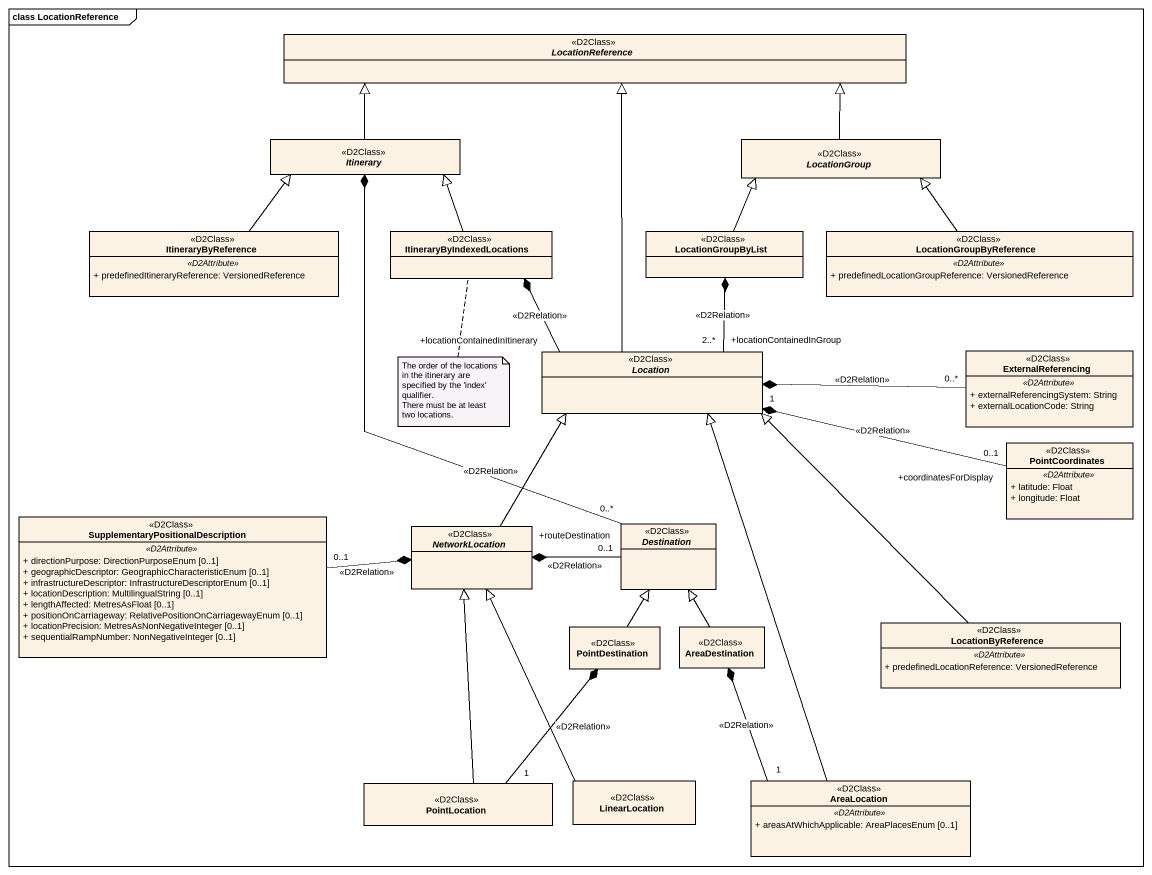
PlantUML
@startuml
mainframe class LocationReference
hide circle
hide empty members
skinparam classAttributeIconSize 0
abstract class LocationReference <<D2Class>>
abstract class Itinerary <<D2Class>>
abstract class LocationGroup <<D2Class>>
class ItineraryByReference <<D2Class>> {
  .. <<D2Attribute>> ..
  + predefinedItineraryReference: VersionedReference
}
class ItineraryByIndexedLocations <<D2Class>>
class LocationGroupByList <<D2Class>>
class LocationGroupByReference <<D2Class>> {
  .. <<D2Attribute>> ..
  + predefinedLocationGroupReference: VersionedReference
}
abstract class Location <<D2Class>>
class ExternalReferencing <<D2Class>> {
  .. <<D2Attribute>> ..
  + externalReferencingSystem: String
  + externalLocationCode: String
}
class PointCoordinates <<D2Class>> {
  .. <<D2Attribute>> ..
  + latitude: Float
  + longitude: Float
}
class "SupplementaryPositionalDescription" as SupplementaryPositionalDescr <<D2Class>> {
  .. <<D2Attribute>> ..
  + directionPurpose: DirectionPurposeEnum [0..1]
  + geographicDescriptor: GeographicCharacteristicEnum [0..1]
  + infrastructureDescriptor: InfrastructureDescriptorEnum [0..1]
  + locationDescription: MultilingualString [0..1]
  + lengthAffected: MetresAsFloat [0..1]
  + positionOnCarriageway: RelativePositionOnCarriagewayEnum [0..1]
  + locationPrecision: MetresAsNonNegativeInteger [0..1]
  + sequentialRampNumber: NonNegativeInteger [0..1]
}
abstract class NetworkLocation <<D2Class>>
abstract class Destination <<D2Class>>
class PointDestination <<D2Class>>
class AreaDestination <<D2Class>>
class LocationByReference <<D2Class>> {
  .. <<D2Attribute>> ..
  + predefinedLocationReference: VersionedReference
}
class PointLocation <<D2Class>>
class LinearLocation <<D2Class>>
class AreaLocation <<D2Class>> {
  .. <<D2Attribute>> ..
  + areasAtWhichApplicable: AreaPlacesEnum [0..1]
}
Itinerary -right-|> LocationReference
LocationGroup -left-|> LocationReference
ItineraryByReference -up-|> Itinerary
ItineraryByIndexedLocations -up-|> Itinerary
LocationGroupByList -up-|> LocationGroup
LocationGroupByReference -up-|> LocationGroup
Location -up-|> LocationReference
Location "+locationContainedInItinerary" -up-* ItineraryByIndexedLocations : <<D2Relation>>
Location "+locationContainedInGroup\n2..*" -up-* LocationGroupByList : <<D2Relation>>
ExternalReferencing "0..*" -left-* Location : <<D2Relation>>
PointCoordinates "+coordinatesForDisplay\n0..1" -left-* "1" Location : <<D2Relation>>
SupplementaryPositionalDescr "0..1" -right-* NetworkLocation : <<D2Relation>>
NetworkLocation -up-|> Location
Destination "+routeDestination\n0..*" -up-* Itinerary : <<D2Relation>>
Destination "0..1" -left-* NetworkLocation : <<D2Relation>>
PointDestination -up-|> Destination
AreaDestination -up-|> Destination
LocationByReference -up-|> Location
PointLocation -up-|> NetworkLocation
PointLocation "1" -up-* PointDestination : <<D2Relation>>
LinearLocation -up-|> NetworkLocation
AreaLocation -up-|> Location
AreaLocation "1" -up-* AreaDestination : <<D2Relation>>
note bottom of ItineraryByIndexedLocations
  The order of the locations in the itinerary are specified by the 'index' qualifier.
  There must be at least two locations.
end note
@enduml
